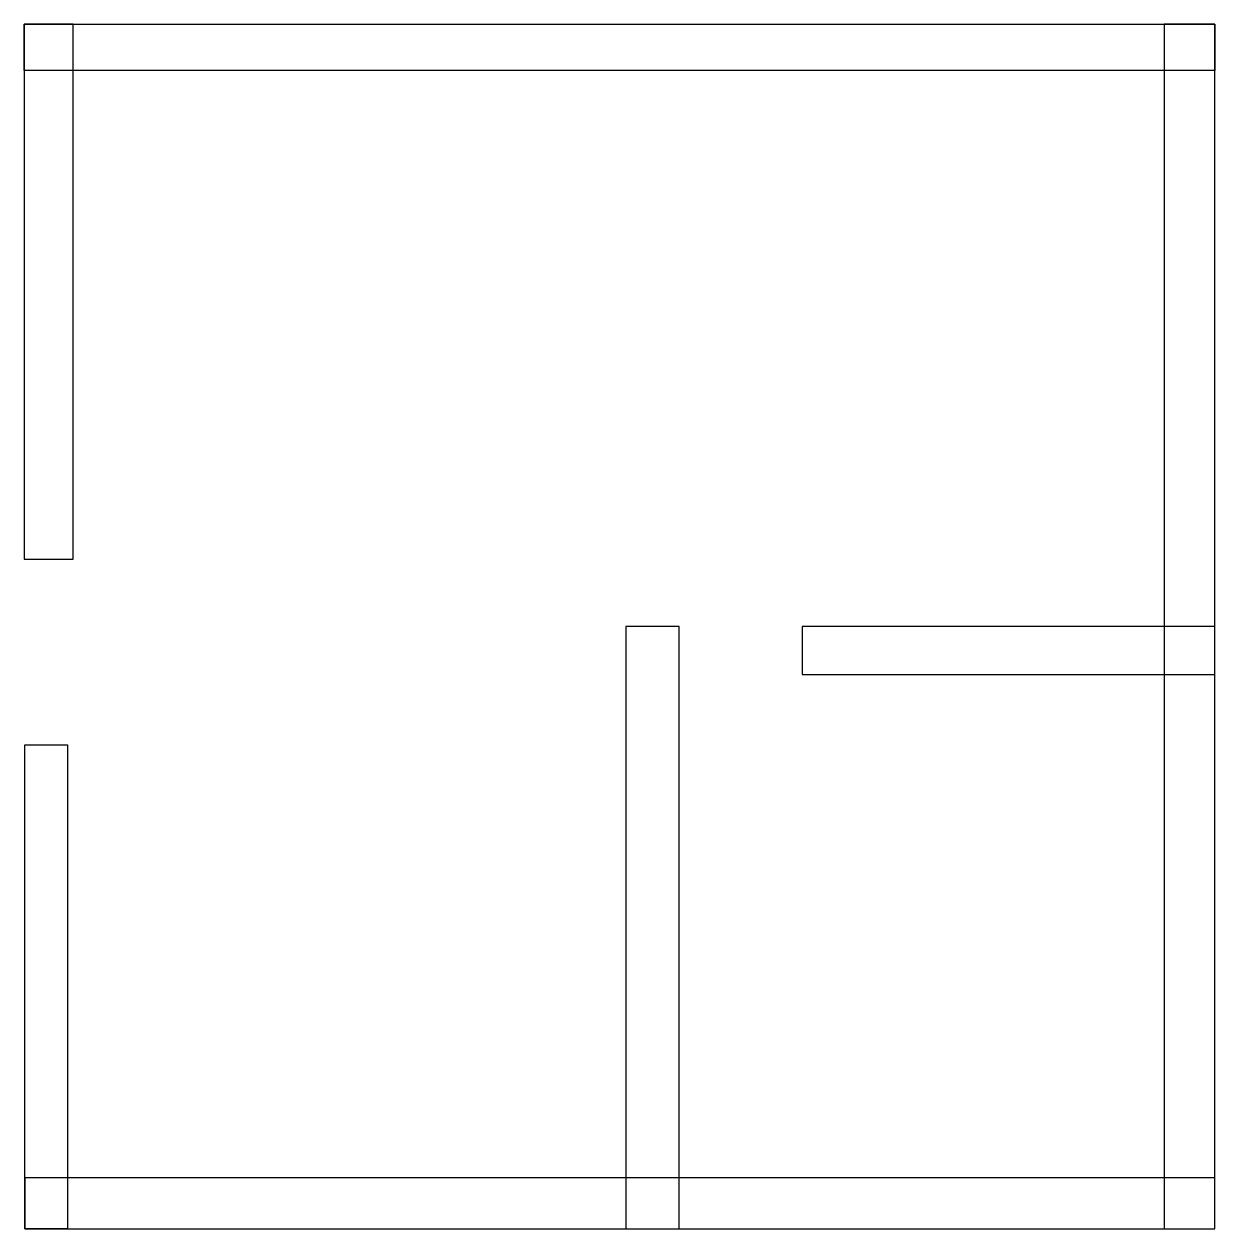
# Model space of a CAD drawing. Header units: millimetres. Extents: x -118 to 232, y -132 to 222.
import ezdxf

# ---------------------------------------------------------------- set-up
doc = ezdxf.new("R2010")
doc.units = ezdxf.units.MM
doc.layers.add('Sketch', color=7, linetype='CONTINUOUS')

msp = doc.modelspace()

# ---------------------------------------------------------------- linework, layer by layer
at = {"layer": 'Sketch'}
for p, q in [((-118.239, 208.461), (-118.239, 222.155)), ((-118.239, 222.155), (-118.239, 64.662)), ((-103.814, 222.155), (-118.239, 222.155)), ((-118.239, 222.155), (232.264, 222.155)), ((-103.814, 64.662), (-103.814, 222.155)), ((232.264, 222.155), (217.329, 222.155)), ((217.329, 222.155), (217.329, -132.498)), ((232.264, -132.498), (232.264, 222.155)), ((232.264, 222.155), (232.264, 208.461)), ((232.264, 208.461), (-118.239, 208.461)), ((-118.239, 64.662), (-103.814, 64.662)), ((74.5599, 44.8283), (58.8402, 44.8283)), ((58.8402, 44.8283), (58.8402, -132.498)), ((74.5599, -132.498), (74.5599, 44.8283)), ((232.264, 44.8283), (110.754, 44.8283)), ((110.754, 44.8283), (110.754, 30.6587)), ((232.264, 30.6587), (232.264, 44.8283)), ((110.754, 30.6587), (232.264, 30.6587)), ((-117.993, 9.96584), (-105.46, 9.96584)), ((-117.993, -132.498), (-117.993, 9.96584)), ((-105.46, 9.96584), (-105.46, -132.498)), ((232.264, -117.494), (-117.993, -117.494)), ((-117.993, -117.494), (-117.993, -132.498)), ((232.264, -132.498), (232.264, -117.494)), ((-105.46, -132.498), (-117.993, -132.498)), ((-117.993, -132.498), (232.264, -132.498)), ((58.8402, -132.498), (74.5599, -132.498)), ((217.329, -132.498), (232.264, -132.498))]:
    msp.add_line(p, q, dxfattribs=at)

doc.saveas('drawing.dxf')
